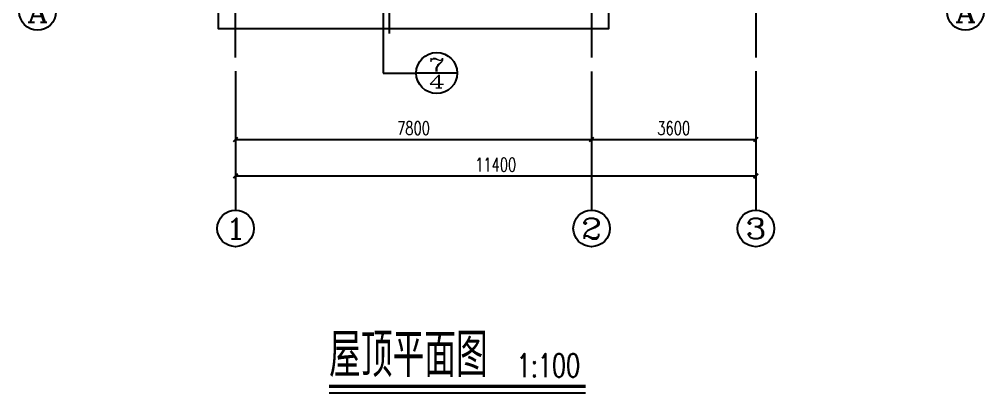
# Model space of a CAD drawing. Extents: x 79570 to 678837, y -1139230 to -612789.
# Drawn here: x 565361 to 586491, y -773011 to -764823 of the extents above; entities that cross this region are included whole.
import ezdxf
from ezdxf.enums import TextEntityAlignment as Align

# ---------------------------------------------------------------- set-up
doc = ezdxf.new("R2010")
doc.units = 0
doc.header["$LTSCALE"] = 1000
doc.header["$MEASUREMENT"] = 0
doc.linetypes.add('DOTE', pattern=[2.42, 2, -0.2, 0.02, -0.2])
for name, color, linetype in [('A-注-尺寸标注......ANNO-DIMS', 90, 'Continuous'), ('A-注-尺寸标注.....ANNO-DIMS', 90, 'Continuous'), ('A-注-符号注释.....ANNO-IDEN', 201, 'Continuous'), ('A-细-0.30mm.......DETL-L05', 151, 'Continuous'), ('A-通-轴线..........COMM-GRID', 27, 'DOTE'), ('AXIS_TEXT', 7, 'Continuous'), ('DIM_SYMB', 3, 'Continuous'), ('PUB_TEXT', 7, 'Continuous')]:
    doc.layers.add(name, color=color, linetype=linetype)
doc.styles.add('_TCH_AXIS', font='COMPLEX', dxfattribs={"bigfont": 'GBCBIG'})
doc.styles.add('_TCH_DIM', font='SIMPLEX', dxfattribs={"bigfont": 'GBCBIG'})
doc.styles.add('_TCH_DIM_T3', font='SIMPLEX', dxfattribs={"width": 0.705882, "bigfont": 'GBCBIG'})
doc.styles.add('_TCH_LABEL', font='COMPLEX', dxfattribs={"bigfont": 'GBCBIG'})
doc.styles.add('COMPLEX', font='COMPLEX')
doc.dimstyles.new('_TCH_ARCH&&100', dxfattribs={"dimtxt": 297.5, "dimasz": 100, "dimexe": 250, "dimexo": 300, "dimgap": 100, "dimtad": 1, "dimdec": 0, "dimzin": 0, "dimdsep": 46, "dimtxsty": '_TCH_DIM_T3', "dimblk": 'ARCHTICK', "dimcen": 0.09, "dimclrt": 7, "dimazin": 2, "dimtfac": 1, "dimtdec": 0, "dimtix": 1, "dimtmove": 2, "dimatfit": 3, "dimfxl": 1, "dimtolj": 1, "dimtzin": 0, "dimarcsym": 0})

# ---------------------------------------------------------------- blocks, each defined once
blk = doc.blocks.new('_ArchTick')
at = {"color": 0, "linetype": 'ByBlock', "const_width": 0.4}
blk.add_lwpolyline([(-0.5, -0.5), (0.5, 0.5)], dxfattribs=at)
blk = doc.blocks.new('*D2360')
at = {"layer": 'A-注-尺寸标注......ANNO-DIMS', "color": 0, "lineweight": -2, "transparency": 16777216}
for p, q in [((570099, -765971), (570099, -767709)), ((577899, -765971), (577899, -767709)), ((570099, -767459), (577899, -767459))]:
    blk.add_line(p, q, dxfattribs=at)
at = {"layer": 'Defpoints', "color": 0, "transparency": 16777216}
for p in [(570099, -765671), (577899, -765671), (577899, -767459)]:
    blk.add_point(p, dxfattribs=at)
at = {"layer": 'A-注-尺寸标注......ANNO-DIMS', "color": 0, "lineweight": -2, "transparency": 16777216, "xscale": 100, "yscale": 100, "zscale": 100, "rotation": 180}
blk.add_blockref('_ArchTick', (570099, -767459), dxfattribs=at)
at = {"layer": 'A-注-尺寸标注......ANNO-DIMS', "color": 0, "lineweight": -2, "transparency": 16777216, "xscale": 100, "yscale": 100, "zscale": 100}
blk.add_blockref('_ArchTick', (577899, -767459), dxfattribs=at)
at = {"layer": 'A-注-尺寸标注......ANNO-DIMS', "color": 7, "transparency": 16777216, "insert": (573999, -767211), "char_height": 297.5, "attachment_point": 5, "style": '_TCH_DIM_T3'}
blk.add_mtext('\\A1;7800', dxfattribs=at)
blk = doc.blocks.new('*D2361')
at = {"layer": 'A-注-尺寸标注......ANNO-DIMS', "color": 0, "lineweight": -2, "transparency": 16777216}
for p, q in [((577899, -765971), (577899, -767709)), ((581499, -765971), (581499, -767709)), ((577899, -767459), (581499, -767459))]:
    blk.add_line(p, q, dxfattribs=at)
at = {"layer": 'Defpoints', "color": 0, "transparency": 16777216}
for p in [(577899, -765671), (581499, -765671), (581499, -767459)]:
    blk.add_point(p, dxfattribs=at)
at = {"layer": 'A-注-尺寸标注......ANNO-DIMS', "color": 0, "lineweight": -2, "transparency": 16777216, "xscale": 100, "yscale": 100, "zscale": 100, "rotation": 180}
blk.add_blockref('_ArchTick', (577899, -767459), dxfattribs=at)
at = {"layer": 'A-注-尺寸标注......ANNO-DIMS', "color": 0, "lineweight": -2, "transparency": 16777216, "xscale": 100, "yscale": 100, "zscale": 100}
blk.add_blockref('_ArchTick', (581499, -767459), dxfattribs=at)
at = {"layer": 'A-注-尺寸标注......ANNO-DIMS', "color": 7, "transparency": 16777216, "insert": (579699, -767211), "char_height": 297.5, "attachment_point": 5, "style": '_TCH_DIM_T3'}
blk.add_mtext('\\A1;3600', dxfattribs=at)
blk = doc.blocks.new('*D2362')
at = {"layer": 'A-注-尺寸标注......ANNO-DIMS', "color": 0, "lineweight": -2, "transparency": 16777216}
for p, q in [((570099, -765961), (570099, -768509)), ((581499, -765961), (581499, -768509)), ((570099, -768259), (581499, -768259))]:
    blk.add_line(p, q, dxfattribs=at)
at = {"layer": 'Defpoints', "color": 0, "transparency": 16777216}
for p in [(570099, -765661), (581499, -765661), (581499, -768259)]:
    blk.add_point(p, dxfattribs=at)
at = {"layer": 'A-注-尺寸标注......ANNO-DIMS', "color": 0, "lineweight": -2, "transparency": 16777216, "xscale": 100, "yscale": 100, "zscale": 100, "rotation": 180}
blk.add_blockref('_ArchTick', (570099, -768259), dxfattribs=at)
at = {"layer": 'A-注-尺寸标注......ANNO-DIMS', "color": 0, "lineweight": -2, "transparency": 16777216, "xscale": 100, "yscale": 100, "zscale": 100}
blk.add_blockref('_ArchTick', (581499, -768259), dxfattribs=at)
at = {"layer": 'A-注-尺寸标注......ANNO-DIMS', "color": 7, "transparency": 16777216, "insert": (575799, -768011), "char_height": 297.5, "attachment_point": 5, "style": '_TCH_DIM_T3'}
blk.add_mtext('\\A1;11400', dxfattribs=at)
blk = doc.blocks.new('_AXISO')
blk.add_circle((0, 0), 0.5)
at = {"layer": 'AXIS_TEXT', "style": 'COMPLEX', "width": 1.041667}
blk.add_attdef('A', text='', height=0.56, dxfattribs=at).set_placement((-0.25, -0.28), (0.25, -0.28), align=Align.FIT)

msp = doc.modelspace()

# ---------------------------------------------------------------- linework, layer by layer
at = {"layer": 'A-注-尺寸标注.....ANNO-DIMS'}
for p, q in [((570099.3, -767410.4), (570099.3, -769009.4)), ((577899.3, -767410.4), (577899.3, -769009.4)), ((581499.3, -767410.4), (581499.3, -769009.4))]:
    msp.add_line(p, q, dxfattribs=at)
at = {"layer": 'A-注-符号注释.....ANNO-IDEN'}
for p, q in [((573335.5, -764363), (573335.5, -766002.9)), ((573335.5, -766002.9), (574057.2, -766002.9)), ((574957.2, -766002.9), (574057.2, -766002.9))]:
    msp.add_line(p, q, dxfattribs=at)
at = {"layer": 'A-注-符号注释.....ANNO-IDEN', "const_width": 45}
msp.add_lwpolyline([(573470.5, -764363), (573470.5, -765137.1)], dxfattribs=at)
at = {"layer": 'A-注-符号注释.....ANNO-IDEN'}
msp.add_circle((574507.2, -766002.9), 450, dxfattribs=at)
at = {"layer": 'A-细-0.30mm.......DETL-L05'}
msp.add_lwpolyline([(569729.3, -753791.3), (581869.3, -753791.3), (581869.3, -762131.3), (578269.3, -762131.3), (578269.3, -765031.3), (569729.3, -765031.3)], close=True, dxfattribs=at)
at = {"layer": 'A-通-轴线..........COMM-GRID'}
for p, q in [((570099.3, -765661.3), (570099.3, -752161.3)), ((577899.3, -752161.3), (577899.3, -765661.3)), ((581499.3, -752161.3), (581499.3, -765661.3))]:
    msp.add_line(p, q, dxfattribs=at)
at = {"layer": 'DIM_SYMB', "const_width": 70}
msp.add_lwpolyline([(572149.9, -772871.2), (577769.1, -772871.2)], dxfattribs=at)
at = {"layer": 'DIM_SYMB'}
msp.add_lwpolyline([(572149.9, -773011.2), (577769.1, -773011.2)], dxfattribs=at)

# ---------------------------------------------------------------- block references
at = {"layer": 'A-注-尺寸标注.....ANNO-DIMS'}
ref = msp.add_blockref('_AXISO', (565761.1, -764661.3), dxfattribs=dict(at, xscale=800, yscale=800, zscale=800))
ref.add_attrib('A', 'A', dxfattribs={"layer": 'AXIS_TEXT', "height": 452.5, "style": '_TCH_AXIS', "width": 1.166667}).set_placement((565534.8, -764887.5), (565987.3, -764887.5), align=Align.FIT)
ref = msp.add_blockref('_AXISO', (586091.2, -764661.3), dxfattribs=dict(at, xscale=800, yscale=800, zscale=800))
ref.add_attrib('A', 'A', dxfattribs={"layer": 'AXIS_TEXT', "height": 452.5, "style": '_TCH_AXIS', "width": 1.166667}).set_placement((585864.9, -764887.5), (586317.5, -764887.5), align=Align.FIT)
ref = msp.add_blockref('_AXISO', (570099.3, -769409.4), dxfattribs=dict(at, xscale=800, yscale=800, zscale=800))
ref.add_attrib('A', '1', dxfattribs={"layer": 'AXIS_TEXT', "height": 452.5, "style": '_TCH_AXIS', "width": 2.333333}).set_placement((569873, -769635.7), (570325.6, -769635.7), align=Align.FIT)
ref = msp.add_blockref('_AXISO', (577899.3, -769409.4), dxfattribs=dict(at, xscale=800, yscale=800, zscale=800))
ref.add_attrib('A', '2', dxfattribs={"layer": 'AXIS_TEXT', "height": 452.5, "style": '_TCH_AXIS', "width": 1.5}).set_placement((577673, -769635.7), (578125.6, -769635.7), align=Align.FIT)
ref = msp.add_blockref('_AXISO', (581499.3, -769409.4), dxfattribs=dict(at, xscale=800, yscale=800, zscale=800))
ref.add_attrib('A', '3', dxfattribs={"layer": 'AXIS_TEXT', "height": 452.5, "style": '_TCH_AXIS', "width": 1.5}).set_placement((581273, -769635.7), (581725.6, -769635.7), align=Align.FIT)

# ---------------------------------------------------------------- texts
at = {"layer": 'PUB_TEXT', "style": '_TCH_LABEL'}
for s, width, p, p2 in [('7', 1.875, (574326.1, -765966.6), (574688.3, -765966.6)), ('4', 1.640625, (574326.1, -766328.9), (574688.3, -766328.9))]:
    msp.add_text(s, height=289.8, dxfattribs=dict(at, width=width)).set_placement(p, p2, align=Align.FIT)
at = {"layer": 'PUB_TEXT', "style": '_TCH_DIM'}
msp.add_text('屋顶平面图', height=964.54, dxfattribs=at).set_placement((572149.9, -772667.4))
at = {"layer": 'PUB_TEXT', "style": '_TCH_DIM', "width": 0.705882}
msp.add_text('1:100', height=510, dxfattribs=at).set_placement((576260.5, -772667.4))

# ---------------------------------------------------------------- dimensions: what is measured, and where the dimension line sits
at = {"layer": 'A-注-尺寸标注......ANNO-DIMS'}
for p1, p2, distance, picture, middle in [((570099.3, -765661.3), (581499.3, -765661.3), -2598.1, '*D2362', (575799.3, -768010.6)), ((570099.3, -765671), (577899.3, -765671), -1788.4, '*D2360', (573999.3, -767210.6)), ((577899.3, -765671), (581499.3, -765671), -1788.4, '*D2361', (579699.3, -767210.6))]:
    dim = msp.add_aligned_dim(p1=p1, p2=p2, distance=distance, dimstyle='_TCH_ARCH&&100', dxfattribs=at)
    dim.commit()
    dim.dimension.update_dxf_attribs({"geometry": picture, "text_midpoint": middle})

doc.saveas('drawing.dxf')
